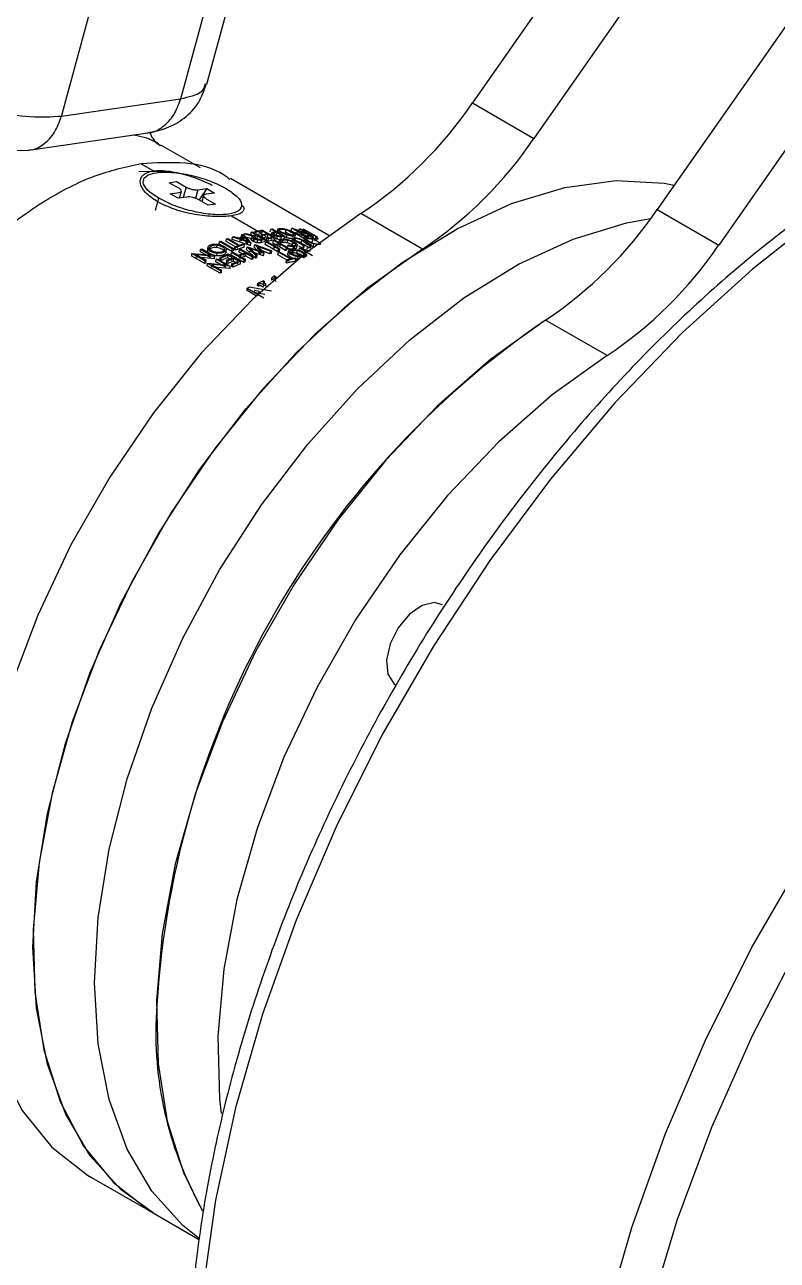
# Model space of a CAD drawing. Header units: millimetres. Extents: x 15 to 1192, y 5 to 836.
# Drawn here: x 674.01 to 699.94, y 445.74 to 488.32 of the extents above; entities that cross this region are included whole.
import ezdxf

# ---------------------------------------------------------------- set-up
doc = ezdxf.new("R2010")
doc.units = ezdxf.units.MM

msp = doc.modelspace()

# ---------------------------------------------------------------- linework, layer by layer
at = {"color": 7, "linetype": 'Continuous', "lineweight": 25}
for p, q in [((774.282, 594.252), (695.801, 481.945)), ((776.403, 593.027), (697.923, 480.72)), ((757.562, 583.106), (689.437, 485.619)), ((760.149, 582.548), (691.559, 484.394)), ((680.282, 486.263), (681.768, 491.71)), ((680.866, 491.202), (679.38, 485.756)), ((675.273, 485.158), (676.759, 490.605)), ((679.38, 485.756), (675.273, 485.158)), ((689.437, 485.619), (691.559, 484.394)), ((674.147, 483.995), (678.254, 484.593)), ((680.067, 483.379), (678.702, 484.168)), ((673.692, 483.987), (674.147, 483.995)), ((678.88, 483.261), (677.947, 483.251)), ((678.021, 483.523), (678.446, 483.278)), ((678.101, 482.963), (678.089, 482.92)), ((678.992, 482.872), (679.243, 482.909)), ((679.317, 482.685), (678.992, 482.872)), ((679.243, 482.909), (679.569, 482.721)), ((684.489, 481.058), (681.1, 483.014)), ((679.026, 482.489), (679.33, 482.533)), ((679.294, 482.334), (679.026, 482.489)), ((679.599, 482.378), (679.294, 482.334)), ((679.343, 482.341), (679.408, 482.577)), ((679.569, 482.721), (679.47, 482.359)), ((679.979, 482.628), (679.899, 482.334)), ((679.979, 482.628), (680.284, 482.672)), ((680.284, 482.672), (680.026, 482.277)), ((680.171, 482.429), (680.115, 482.224)), ((680.553, 482.517), (680.248, 482.473)), ((680.284, 482.672), (680.553, 482.517)), ((678.519, 481.926), (678.63, 482.334)), ((680.335, 482.097), (680.01, 482.285)), ((680.262, 482.321), (680.587, 482.133)), ((680.587, 482.133), (680.335, 482.097)), ((681.466, 481.999), (681.478, 482.042)), ((695.801, 481.945), (697.923, 480.72)), ((681.133, 481.727), (682.148, 481.141)), ((687.715, 480.586), (685.594, 481.811)), ((681.472, 481.001), (681.491, 481.09)), ((681.491, 481.09), (681.535, 481.102)), ((681.553, 481.024), (681.491, 481.09)), ((681.535, 481.102), (681.808, 480.8)), ((681.554, 481.021), (681.573, 481.111)), ((681.573, 481.111), (681.626, 481.124)), ((681.858, 481.032), (681.573, 481.111)), ((681.626, 481.124), (681.897, 481.047)), ((681.796, 481.077), (681.818, 481.167)), ((681.818, 481.167), (681.861, 481.176)), ((681.992, 481.068), (681.818, 481.167)), ((681.861, 481.176), (682.305, 480.924)), ((681.919, 481.102), (681.941, 481.192)), ((681.96, 481.078), (681.919, 481.102)), ((681.941, 481.192), (682.173, 481.232)), ((681.983, 481.168), (681.941, 481.192)), ((681.96, 481.078), (681.983, 481.168)), ((682.174, 481.115), (681.96, 481.078)), ((682.199, 481.206), (681.983, 481.168)), ((682.173, 481.232), (682.201, 481.236)), ((682.611, 480.979), (682.173, 481.232)), ((682.174, 481.115), (682.199, 481.206)), ((682.335, 481.024), (682.174, 481.115)), ((682.175, 481.083), (682.359, 481.115)), ((682.359, 481.115), (682.199, 481.206)), ((682.201, 481.236), (682.644, 480.984)), ((682.401, 481.091), (682.216, 481.059)), ((682.376, 481), (682.401, 481.091)), ((682.559, 481.001), (682.401, 481.091)), ((682.466, 481.182), (682.493, 481.273)), ((682.49, 481.045), (682.516, 481.136)), ((682.493, 481.273), (682.536, 481.277)), ((682.661, 481.177), (682.493, 481.273)), ((682.536, 481.277), (682.979, 481.024)), ((682.585, 481.169), (682.661, 481.177)), ((682.603, 481.054), (682.63, 481.145)), ((682.63, 481.145), (682.703, 481.153)), ((682.703, 481.153), (682.675, 481.062)), ((682.729, 481.254), (682.7, 481.163)), ((682.703, 481.153), (682.894, 481.044)), ((682.761, 481.147), (682.79, 481.238)), ((683.018, 481.248), (682.987, 481.157)), ((683.182, 481.209), (683.215, 481.3)), ((683.629, 480.953), (683.182, 481.209)), ((683.662, 481.044), (683.215, 481.3)), ((683.215, 481.3), (683.222, 481.3)), ((683.222, 481.3), (683.762, 481.107)), ((683.251, 481.006), (683.282, 481.097)), ((683.382, 481.126), (683.315, 481.151)), ((683.416, 481.218), (683.348, 481.242)), ((683.348, 481.242), (683.368, 481.232)), ((683.368, 481.232), (683.401, 481.213)), ((683.382, 481.126), (683.416, 481.218)), ((683.919, 480.932), (683.382, 481.126)), ((683.401, 481.213), (683.7, 481.042)), ((683.955, 481.023), (683.416, 481.218)), ((683.441, 481.191), (683.477, 481.282)), ((683.775, 481.111), (683.477, 481.282)), ((683.477, 481.282), (683.515, 481.278)), ((683.515, 481.278), (683.962, 481.022)), ((683.571, 481.178), (683.608, 481.269)), ((683.74, 481.02), (683.577, 481.113)), ((684.05, 481.015), (683.608, 481.269)), ((683.608, 481.269), (683.648, 481.264)), ((683.648, 481.264), (684.09, 481.01)), ((683.74, 481.02), (683.775, 481.111)), ((683.762, 481.107), (683.802, 481.092)), ((683.772, 481.002), (683.807, 481.093)), ((683.807, 481.093), (683.775, 481.111)), ((683.779, 480.998), (683.815, 481.089)), ((683.802, 481.092), (683.828, 481.082)), ((683.815, 481.089), (683.807, 481.093)), ((683.828, 481.082), (683.815, 481.089)), ((680.631, 480.724), (680.619, 480.637)), ((680.707, 480.757), (680.72, 480.845)), ((681.15, 480.505), (680.707, 480.757)), ((680.72, 480.845), (680.766, 480.862)), ((681.163, 480.593), (680.72, 480.845)), ((680.766, 480.862), (681.209, 480.61)), ((680.952, 480.844), (680.967, 480.933)), ((681.353, 480.616), (680.952, 480.844)), ((680.967, 480.933), (681.012, 480.948)), ((681.368, 480.704), (680.967, 480.933)), ((681.012, 480.948), (681.413, 480.72)), ((681.157, 480.911), (681.173, 481)), ((681.783, 480.709), (681.157, 480.911)), ((681.173, 481), (681.221, 481.014)), ((681.801, 480.798), (681.173, 481)), ((681.221, 481.014), (681.359, 480.969)), ((681.236, 480.659), (681.368, 480.704)), ((681.586, 480.738), (681.278, 480.635)), ((681.359, 480.969), (681.553, 481.024)), ((681.559, 480.907), (681.398, 480.861)), ((681.413, 480.72), (681.544, 480.762)), ((681.415, 480.951), (681.578, 480.996)), ((681.65, 480.873), (681.415, 480.951)), ((681.534, 480.934), (681.472, 481.001)), ((681.544, 480.762), (681.586, 480.738)), ((681.837, 480.942), (681.554, 481.021)), ((681.559, 480.907), (681.578, 480.996)), ((681.665, 480.792), (681.559, 480.907)), ((681.57, 480.649), (681.586, 480.738)), ((681.578, 480.996), (681.684, 480.882)), ((681.695, 480.857), (681.65, 480.873)), ((681.665, 480.792), (681.684, 480.882)), ((681.688, 480.771), (681.665, 480.792)), ((681.67, 480.659), (681.678, 480.662)), ((681.678, 480.662), (682.107, 480.518)), ((681.684, 480.882), (681.706, 480.86)), ((681.688, 480.771), (681.706, 480.86)), ((681.701, 480.758), (681.688, 480.771)), ((681.719, 480.848), (681.695, 480.857)), ((681.706, 480.86), (681.719, 480.848)), ((681.783, 480.709), (681.801, 480.798)), ((681.79, 480.711), (681.783, 480.709)), ((681.79, 480.711), (681.808, 480.8)), ((681.97, 480.978), (681.796, 481.077)), ((681.808, 480.8), (681.801, 480.798)), ((681.837, 480.942), (681.858, 481.032)), ((681.876, 480.85), (681.896, 480.94)), ((681.897, 481.047), (681.916, 481.052)), ((681.915, 480.648), (681.934, 480.738)), ((681.916, 481.052), (681.992, 481.068)), ((681.921, 480.861), (681.942, 480.951)), ((681.932, 480.938), (681.953, 481.028)), ((682.01, 480.955), (681.932, 480.938)), ((681.934, 480.738), (681.941, 480.74)), ((682.133, 480.525), (681.934, 480.738)), ((681.941, 480.74), (682.528, 480.522)), ((681.953, 481.028), (682.032, 481.045)), ((682.032, 481.045), (682.01, 480.955)), ((682.197, 480.848), (682.01, 480.955)), ((682.019, 480.802), (682.039, 480.892)), ((682.032, 481.045), (682.219, 480.939)), ((682.096, 480.654), (682.037, 480.678)), ((682.037, 480.678), (682.05, 480.667)), ((682.05, 480.667), (682.071, 480.647)), ((682.219, 480.939), (682.14, 480.922)), ((682.151, 480.992), (682.175, 481.083)), ((682.193, 480.969), (682.151, 480.992)), ((682.159, 480.807), (682.18, 480.897)), ((682.282, 480.834), (682.159, 480.807)), ((682.216, 481.059), (682.175, 481.083)), ((682.305, 480.924), (682.18, 480.897)), ((682.193, 480.969), (682.216, 481.059)), ((682.376, 481), (682.193, 480.969)), ((682.282, 480.834), (682.305, 480.924)), ((682.294, 480.739), (682.316, 480.83)), ((682.737, 480.487), (682.294, 480.739)), ((682.316, 480.83), (682.36, 480.839)), ((682.759, 480.577), (682.316, 480.83)), ((682.329, 480.875), (682.352, 480.965)), ((682.37, 480.851), (682.329, 480.875)), ((682.352, 480.965), (682.559, 481.001)), ((682.393, 480.941), (682.352, 480.965)), ((682.36, 480.839), (682.554, 480.729)), ((682.393, 480.941), (682.37, 480.851)), ((682.587, 480.888), (682.37, 480.851)), ((682.534, 480.91), (682.376, 481)), ((682.611, 480.979), (682.393, 480.941)), ((682.553, 480.981), (682.579, 481.072)), ((682.554, 480.729), (682.776, 480.772)), ((682.558, 480.792), (682.582, 480.883)), ((682.752, 480.682), (682.558, 480.792)), ((682.582, 480.883), (682.625, 480.89)), ((682.776, 480.772), (682.582, 480.883)), ((682.619, 480.893), (682.587, 480.888)), ((682.587, 480.888), (682.761, 480.787)), ((682.818, 480.748), (682.596, 480.705)), ((682.596, 480.705), (682.803, 480.587)), ((682.597, 480.987), (682.623, 481.078)), ((682.644, 480.984), (682.611, 480.979)), ((682.619, 480.893), (682.644, 480.984)), ((682.625, 480.89), (683.068, 480.638)), ((682.696, 480.928), (682.721, 481.019)), ((682.769, 480.764), (682.761, 480.787)), ((682.769, 480.764), (682.793, 480.855)), ((682.814, 480.757), (682.769, 480.764)), ((682.785, 480.878), (682.838, 480.848)), ((682.793, 480.855), (682.786, 480.878)), ((682.838, 480.848), (682.793, 480.855)), ((682.794, 480.657), (682.818, 480.748)), ((683.054, 480.618), (682.814, 480.757)), ((682.814, 480.757), (682.827, 480.755)), ((683.025, 480.63), (682.818, 480.748)), ((682.894, 481.044), (682.821, 481.036)), ((682.827, 480.755), (682.852, 480.846)), ((682.834, 480.921), (682.86, 481.012)), ((682.852, 480.846), (682.838, 480.848)), ((682.844, 480.84), (682.87, 480.931)), ((682.979, 481.024), (682.86, 481.012)), ((682.887, 480.816), (682.912, 480.907)), ((682.951, 480.933), (682.979, 481.024)), ((683.026, 480.977), (683.055, 481.068)), ((683.075, 480.698), (683.051, 480.607)), ((683.055, 480.8), (683.082, 480.891)), ((683.075, 480.698), (683.079, 480.709)), ((683.116, 480.687), (683.075, 480.698)), ((683.079, 480.709), (683.082, 480.718)), ((683.116, 480.687), (683.079, 480.709)), ((683.213, 480.851), (683.241, 480.942)), ((683.233, 480.73), (683.26, 480.821)), ((683.255, 480.606), (683.281, 480.697)), ((683.274, 480.88), (683.304, 480.971)), ((683.289, 480.781), (683.317, 480.872)), ((683.297, 480.581), (683.323, 480.672)), ((683.312, 480.989), (683.343, 481.08)), ((683.316, 480.856), (683.345, 480.947)), ((683.609, 480.706), (683.317, 480.872)), ((683.319, 480.649), (683.346, 480.74)), ((683.363, 480.874), (683.651, 480.709)), ((683.38, 480.635), (683.407, 480.726)), ((683.58, 480.615), (683.455, 480.686)), ((683.533, 480.793), (683.564, 480.885)), ((683.822, 480.628), (683.533, 480.793)), ((683.852, 480.72), (683.564, 480.885)), ((683.609, 480.706), (683.58, 480.615)), ((683.602, 480.888), (683.894, 480.721)), ((683.651, 480.709), (683.609, 480.706)), ((683.649, 480.943), (683.618, 480.852)), ((683.622, 480.618), (683.651, 480.709)), ((683.662, 481.044), (683.629, 480.953)), ((683.666, 480.951), (683.629, 480.953)), ((683.7, 481.042), (683.662, 481.044)), ((683.666, 480.951), (683.7, 481.042)), ((683.678, 480.834), (683.71, 480.925)), ((683.772, 481.002), (683.74, 481.02)), ((684.014, 480.924), (683.766, 481.066)), ((683.779, 480.998), (683.772, 481.002)), ((683.793, 480.991), (683.779, 480.998)), ((683.822, 480.628), (683.852, 480.72)), ((683.894, 480.721), (683.852, 480.72)), ((683.863, 480.63), (683.894, 480.721)), ((683.933, 480.919), (683.899, 480.828)), ((683.919, 480.932), (683.955, 481.023)), ((683.926, 480.931), (683.962, 481.022)), ((683.944, 480.665), (683.976, 480.756)), ((683.962, 481.022), (683.955, 481.023)), ((684.014, 480.924), (684.05, 481.015)), ((684.053, 480.919), (684.014, 480.924)), ((684.09, 481.01), (684.05, 481.015)), ((684.09, 481.01), (684.053, 480.919)), ((684.058, 480.861), (684.094, 480.953)), ((684.094, 480.953), (684.134, 480.948)), ((679.765, 480.346), (679.77, 480.431)), ((680.213, 480.093), (679.765, 480.346)), ((679.77, 480.431), (679.778, 480.435)), ((680.218, 480.177), (679.77, 480.431)), ((679.778, 480.435), (680.351, 480.384)), ((679.974, 480.302), (679.903, 480.311)), ((679.98, 480.387), (679.908, 480.395)), ((679.908, 480.395), (679.928, 480.385)), ((679.928, 480.385), (679.962, 480.368)), ((679.962, 480.368), (680.261, 480.199)), ((679.974, 480.302), (679.98, 480.387)), ((680.544, 480.248), (679.974, 480.302)), ((680.552, 480.334), (679.98, 480.387)), ((680.061, 480.485), (680.069, 480.571)), ((680.36, 480.316), (680.061, 480.485)), ((680.069, 480.571), (680.112, 480.591)), ((680.368, 480.402), (680.069, 480.571)), ((680.112, 480.591), (680.56, 480.337)), ((680.317, 480.624), (680.308, 480.538)), ((680.351, 480.384), (680.393, 480.379)), ((680.36, 480.316), (680.368, 480.402)), ((680.393, 480.3), (680.36, 480.316)), ((680.4, 480.385), (680.368, 480.402)), ((680.371, 480.534), (680.381, 480.62)), ((680.393, 480.3), (680.4, 480.385)), ((680.393, 480.379), (680.421, 480.375)), ((680.4, 480.296), (680.393, 480.3)), ((680.408, 480.382), (680.4, 480.385)), ((680.4, 480.296), (680.408, 480.382)), ((680.414, 480.29), (680.4, 480.296)), ((680.421, 480.375), (680.408, 480.382)), ((680.544, 480.248), (680.552, 480.334)), ((680.552, 480.252), (680.544, 480.248)), ((680.56, 480.337), (680.552, 480.334)), ((680.552, 480.252), (680.56, 480.337)), ((680.602, 480.234), (680.645, 480.254)), ((680.635, 480.352), (680.644, 480.439)), ((680.645, 480.254), (681.093, 480)), ((680.733, 480.212), (680.742, 480.298)), ((680.742, 480.298), (681.015, 480.416)), ((680.783, 480.274), (680.742, 480.298)), ((681, 480.286), (680.775, 480.189)), ((680.775, 480.189), (680.783, 480.274)), ((681.011, 480.373), (680.783, 480.274)), ((680.883, 480.488), (680.895, 480.575)), ((680.947, 480.482), (680.958, 480.57)), ((680.976, 480.198), (681.171, 480.282)), ((681.011, 480.373), (681, 480.286)), ((681.161, 480.196), (681, 480.286)), ((681.171, 480.282), (681.011, 480.373)), ((681.015, 480.416), (681.458, 480.164)), ((681.212, 480.259), (681.018, 480.175)), ((681.121, 480.376), (681.132, 480.463)), ((681.564, 480.124), (681.121, 480.376)), ((681.132, 480.463), (681.178, 480.481)), ((681.575, 480.212), (681.132, 480.463)), ((681.15, 480.505), (681.163, 480.593)), ((681.196, 480.522), (681.15, 480.505)), ((681.209, 480.61), (681.163, 480.593)), ((681.178, 480.481), (681.372, 480.371)), ((681.209, 480.61), (681.196, 480.522)), ((681.202, 480.172), (681.212, 480.259)), ((681.371, 480.169), (681.212, 480.259)), ((681.236, 480.659), (681.223, 480.571)), ((681.264, 480.547), (681.223, 480.571)), ((681.278, 480.635), (681.236, 480.659)), ((681.57, 480.649), (681.264, 480.547)), ((681.264, 480.547), (681.278, 480.635)), ((681.372, 480.371), (681.602, 480.457)), ((681.394, 480.479), (681.408, 480.567)), ((681.588, 480.369), (681.394, 480.479)), ((681.631, 480.345), (681.402, 480.26)), ((681.408, 480.567), (681.453, 480.583)), ((681.602, 480.457), (681.408, 480.567)), ((681.645, 480.433), (681.414, 480.347)), ((681.414, 480.347), (681.621, 480.23)), ((681.453, 480.583), (681.897, 480.331)), ((681.631, 480.345), (681.645, 480.433)), ((681.838, 480.227), (681.631, 480.345)), ((681.851, 480.315), (681.645, 480.433)), ((681.654, 480.57), (681.67, 480.659)), ((681.962, 480.27), (681.654, 480.57)), ((681.977, 480.359), (681.67, 480.659)), ((681.826, 480.49), (681.764, 480.513)), ((681.843, 480.579), (681.781, 480.602)), ((681.781, 480.602), (681.79, 480.595)), ((681.79, 480.595), (681.795, 480.59)), ((681.795, 480.59), (681.817, 480.571)), ((681.817, 480.571), (682.023, 480.374)), ((681.826, 480.49), (681.843, 480.579)), ((682.236, 480.353), (681.826, 480.49)), ((681.838, 480.227), (681.851, 480.315)), ((681.882, 480.243), (681.838, 480.227)), ((682.253, 480.442), (681.843, 480.579)), ((681.897, 480.331), (681.851, 480.315)), ((681.882, 480.243), (681.897, 480.331)), ((682.116, 480.436), (681.915, 480.648)), ((681.962, 480.27), (681.977, 480.359)), ((682.008, 480.286), (681.962, 480.27)), ((682.023, 480.374), (681.977, 480.359)), ((682.008, 480.286), (682.023, 480.374)), ((682.078, 480.565), (682.018, 480.589)), ((682.071, 480.647), (682.26, 480.445)), ((682.078, 480.565), (682.096, 480.654)), ((682.461, 480.42), (682.078, 480.565)), ((682.48, 480.51), (682.096, 480.654)), ((682.107, 480.518), (682.143, 480.505)), ((682.116, 480.436), (682.133, 480.525)), ((682.134, 480.418), (682.116, 480.436)), ((682.151, 480.507), (682.133, 480.525)), ((682.151, 480.507), (682.134, 480.418)), ((682.146, 480.408), (682.134, 480.418)), ((682.143, 480.505), (682.163, 480.497)), ((682.163, 480.497), (682.151, 480.507)), ((682.236, 480.353), (682.253, 480.442)), ((682.243, 480.356), (682.236, 480.353)), ((682.243, 480.356), (682.26, 480.445)), ((682.26, 480.445), (682.253, 480.442)), ((682.461, 480.42), (682.48, 480.51)), ((682.509, 480.433), (682.461, 480.42)), ((682.528, 480.522), (682.48, 480.51)), ((682.509, 480.433), (682.528, 480.522)), ((682.794, 480.657), (682.574, 480.614)), ((682.729, 480.386), (682.749, 480.476)), ((683.13, 480.158), (682.729, 480.386)), ((682.737, 480.487), (682.759, 480.577)), ((682.781, 480.497), (682.737, 480.487)), ((682.749, 480.476), (682.793, 480.487)), ((683.151, 480.248), (682.749, 480.476)), ((682.803, 480.587), (682.759, 480.577)), ((682.781, 480.497), (682.803, 480.587)), ((682.793, 480.487), (683.195, 480.258)), ((683.001, 480.54), (682.794, 480.657)), ((683.001, 480.54), (683.025, 480.63)), ((683.044, 480.547), (683.001, 480.54)), ((683.021, 480.215), (683.151, 480.248)), ((683.068, 480.638), (683.025, 480.63)), ((683.044, 480.547), (683.068, 480.638)), ((683.091, 480.597), (683.051, 480.607)), ((683.365, 480.263), (683.063, 480.192)), ((683.072, 480.415), (683.095, 480.506)), ((683.091, 480.597), (683.295, 480.479)), ((683.134, 480.403), (683.157, 480.494)), ((683.195, 480.258), (683.323, 480.287)), ((683.373, 480.539), (683.32, 480.57)), ((683.32, 480.57), (683.394, 480.557)), ((683.323, 480.287), (683.365, 480.263)), ((683.343, 480.173), (683.365, 480.263)), ((683.348, 480.448), (683.634, 480.283)), ((683.37, 480.444), (683.348, 480.448)), ((683.395, 480.534), (683.37, 480.444)), ((683.373, 480.539), (683.395, 480.534)), ((683.422, 480.32), (683.399, 480.229)), ((683.454, 480.522), (683.481, 480.613)), ((683.481, 480.613), (683.488, 480.614)), ((683.928, 480.357), (683.481, 480.613)), ((683.488, 480.614), (683.848, 480.513)), ((683.622, 480.618), (683.58, 480.615)), ((683.685, 480.541), (683.616, 480.561)), ((683.616, 480.561), (683.636, 480.551)), ((683.634, 480.293), (683.659, 480.384)), ((683.634, 480.283), (683.634, 480.293)), ((683.636, 480.551), (683.669, 480.533)), ((683.658, 480.45), (683.685, 480.541)), ((683.659, 480.384), (683.659, 480.374)), ((683.712, 480.343), (683.659, 480.374)), ((683.729, 480.546), (683.757, 480.637)), ((683.757, 480.637), (683.797, 480.64)), ((683.863, 480.63), (683.822, 480.628)), ((680.218, 480.177), (680.213, 480.093)), ((680.255, 480.114), (680.213, 480.093)), ((680.261, 480.199), (680.218, 480.177)), ((680.255, 480.114), (680.261, 480.199)), ((680.298, 480.008), (680.303, 480.092)), ((680.746, 479.755), (680.298, 480.008)), ((680.303, 480.092), (680.311, 480.096)), ((680.751, 479.839), (680.303, 480.092)), ((680.311, 480.096), (680.884, 480.047)), ((680.507, 479.964), (680.436, 479.972)), ((680.512, 480.049), (680.441, 480.057)), ((680.441, 480.057), (680.461, 480.047)), ((680.461, 480.047), (680.495, 480.03)), ((680.495, 480.03), (680.794, 479.861)), ((680.507, 479.964), (680.512, 480.049)), ((681.077, 479.911), (680.507, 479.964)), ((681.085, 479.997), (680.512, 480.049)), ((680.594, 480.148), (680.602, 480.234)), ((680.893, 479.979), (680.594, 480.148)), ((680.901, 480.064), (680.602, 480.234)), ((680.775, 480.189), (680.733, 480.212)), ((680.751, 479.839), (680.746, 479.755)), ((680.794, 479.861), (680.751, 479.839)), ((680.789, 479.776), (680.794, 479.861)), ((680.884, 480.047), (680.926, 480.042)), ((680.893, 479.979), (680.901, 480.064)), ((680.926, 479.963), (680.893, 479.979)), ((680.933, 480.048), (680.901, 480.064)), ((680.926, 479.963), (680.933, 480.048)), ((680.926, 480.042), (680.954, 480.038)), ((680.933, 479.959), (680.926, 479.963)), ((680.941, 480.044), (680.933, 480.048)), ((680.933, 479.959), (680.941, 480.044)), ((680.947, 479.953), (680.933, 479.959)), ((680.954, 480.038), (680.941, 480.044)), ((680.968, 480.112), (680.976, 480.198)), ((681.009, 480.089), (680.968, 480.112)), ((681.018, 480.175), (680.976, 480.198)), ((681.009, 480.089), (681.018, 480.175)), ((681.202, 480.172), (681.009, 480.089)), ((681.077, 479.911), (681.085, 479.997)), ((681.085, 479.915), (681.077, 479.911)), ((681.093, 480), (681.085, 479.997)), ((681.085, 479.915), (681.093, 480)), ((681.144, 479.989), (681.152, 480.075)), ((681.186, 479.965), (681.144, 479.989)), ((681.152, 480.075), (681.371, 480.169)), ((681.194, 480.051), (681.152, 480.075)), ((681.447, 480.077), (681.186, 479.965)), ((681.186, 479.965), (681.194, 480.051)), ((681.458, 480.164), (681.194, 480.051)), ((681.36, 480.082), (681.202, 480.172)), ((681.447, 480.077), (681.458, 480.164)), ((681.564, 480.124), (681.575, 480.212)), ((681.609, 480.142), (681.564, 480.124)), ((681.621, 480.23), (681.575, 480.212)), ((681.609, 480.142), (681.621, 480.23)), ((683.021, 480.215), (683.002, 480.126)), ((683.044, 480.102), (683.002, 480.126)), ((683.063, 480.192), (683.021, 480.215)), ((683.044, 480.102), (683.063, 480.192)), ((683.343, 480.173), (683.044, 480.102)), ((680.789, 479.776), (680.746, 479.755)), ((682.032, 479.326), (682.04, 479.412)), ((682.04, 479.412), (682.23, 479.496)), ((682.04, 479.412), (682.069, 479.395)), ((682.069, 479.395), (682.062, 479.309)), ((682.259, 479.479), (682.23, 479.496)), ((682.259, 479.479), (682.251, 479.393)), ((682.302, 479.393), (682.293, 479.307)), ((682.62, 479.581), (682.632, 479.668)), ((682.658, 479.548), (682.67, 479.636)), ((681.672, 479.152), (681.676, 479.236)), ((681.997, 478.965), (681.672, 479.152)), ((681.676, 479.236), (681.742, 479.27)), ((681.676, 479.236), (682.251, 478.905)), ((682.519, 479.133), (681.742, 479.27)), ((681.917, 479.085), (681.91, 479.082)), ((681.915, 479.166), (681.922, 479.169)), ((681.922, 479.169), (681.917, 479.085)), ((682.082, 479.053), (681.917, 479.085)), ((681.922, 479.169), (682.087, 479.137)), ((682.062, 479.309), (682.032, 479.326)), ((682.082, 479.053), (682.087, 479.137)), ((682.284, 479.016), (682.082, 479.053)), ((682.233, 479.362), (682.225, 479.277)), ((682.233, 479.362), (682.338, 479.302)), ((694.079, 476.913), (691.958, 478.137)), ((676.315, 448.596), (678.436, 447.372)), ((678.436, 447.372), (680.035, 446.449))]:
    msp.add_line(p, q, dxfattribs=at)
at = {"color": 7, "linetype": 'Continuous', "lineweight": 25, "flags": 128}
for points in [[(674.293, 456.528), (674.419, 458.778), (674.796, 461.133), (675.415, 463.552), (676.267, 465.991), (677.336, 468.406), (678.604, 470.756), (680.046, 472.997), (681.639, 475.09), (683.352, 476.998), (685.157, 478.686), (687.02, 480.124), (688.908, 481.287), (690.787, 482.154), (692.625, 482.709), (694.388, 482.943), (696.045, 482.851), (696.39, 482.787)], [(685.594, 481.811), (683.703, 480.46), (681.859, 478.844), (680.095, 476.995), (678.445, 474.944), (676.937, 472.73), (675.6, 470.392), (674.457, 467.973), (673.529, 465.516), (672.832, 463.067), (672.381, 460.67), (672.182, 458.367), (672.239, 456.202), (672.552, 454.213), (673.114, 452.436), (673.916, 450.904), (674.942, 449.644), (676.175, 448.679), (676.315, 448.596)], [(676.414, 455.304), (676.541, 457.553), (676.917, 459.908), (677.537, 462.327), (678.389, 464.766), (679.458, 467.182), (680.725, 469.531), (682.168, 471.773), (683.76, 473.866), (685.474, 475.773), (687.278, 477.461), (689.141, 478.9), (691.029, 480.062), (692.909, 480.929), (694.747, 481.484), (695.578, 481.633)], [(676.414, 455.304), (676.541, 457.553), (676.917, 459.908), (677.537, 462.327), (678.389, 464.766), (679.458, 467.182), (680.725, 469.531), (682.168, 471.773), (683.76, 473.866), (685.474, 475.773), (687.278, 477.461), (689.141, 478.9), (691.029, 480.062), (692.909, 480.929), (694.747, 481.484), (695.578, 481.633)], [(701.55, 481.833), (699.083, 479.895), (696.673, 477.705), (694.346, 475.285), (692.125, 472.66), (690.033, 469.857), (688.091, 466.905), (686.32, 463.834), (684.737, 460.675), (683.36, 457.461), (682.201, 454.225), (681.273, 451), (680.586, 447.819), (680.145, 444.715), (679.957, 441.719), (680.023, 438.863), (680.342, 436.176), (680.911, 433.685), (681.724, 431.416), (682.773, 429.392), (684.046, 427.633), (685.532, 426.159), (685.858, 425.896)], [(687.715, 480.586), (685.824, 479.235), (683.98, 477.62), (682.217, 475.77), (680.566, 473.719), (679.059, 471.505), (677.721, 469.167), (676.578, 466.748), (675.65, 464.292), (674.954, 461.842), (674.502, 459.445), (674.303, 457.143), (674.36, 454.977), (674.673, 452.988), (675.235, 451.212), (676.037, 449.679), (677.063, 448.419), (678.296, 447.455), (678.436, 447.372)], [(691.958, 478.137), (690.066, 476.786), (688.223, 475.171), (686.459, 473.321), (684.809, 471.27), (683.301, 469.056), (681.964, 466.718), (680.821, 464.299), (679.892, 461.842), (679.196, 459.393), (678.745, 456.996), (678.546, 454.694), (678.603, 452.528), (678.916, 450.539), (679.478, 448.762), (680.093, 447.528)], [(694.079, 476.913), (692.188, 475.561), (690.344, 473.946), (688.581, 472.096), (686.93, 470.046), (685.423, 467.831), (684.085, 465.493), (682.942, 463.074), (682.014, 460.618), (681.318, 458.169), (680.866, 455.771), (680.667, 453.469), (680.724, 451.304), (680.777, 450.8)], [(688.403, 468.331), (688.134, 468.406), (687.711, 468.309), (687.272, 468.004), (686.883, 467.538), (686.604, 466.982), (686.477, 466.421), (686.521, 465.939), (686.73, 465.611), (686.803, 465.56)], [(697.568, 419.437), (696.774, 420.286), (695.501, 422.044), (694.452, 424.068), (693.639, 426.337), (693.07, 428.828), (692.751, 431.516), (692.685, 434.372), (692.873, 437.367), (693.313, 440.471), (694.001, 443.652), (694.929, 446.877), (696.088, 450.113), (697.465, 453.327), (699.048, 456.486), (700.819, 459.557)], [(678.436, 447.372), (677.336, 448.164), (676.267, 449.346), (675.415, 450.801), (674.796, 452.504), (674.419, 454.425), (674.293, 456.528)], [(700.687, 456.577), (699.078, 453.476), (697.672, 450.312), (696.483, 447.118), (695.523, 443.929), (694.803, 440.779), (694.33, 437.7), (694.109, 434.726), (694.143, 431.888), (694.432, 429.215), (694.971, 426.737), (695.756, 424.48), (696.779, 422.467), (698.028, 420.72), (699.489, 419.257), (701.149, 418.094)], [(680.031, 446.484), (679.458, 446.94), (678.389, 448.121), (677.537, 449.576), (676.917, 451.279), (676.541, 453.2), (676.414, 455.304)], [(680.031, 446.484), (679.458, 446.94), (678.389, 448.121), (677.537, 449.576), (676.917, 451.279), (676.541, 453.2), (676.414, 455.304)]]:
    msp.add_lwpolyline(points, dxfattribs=at)
at = {"color": 7, "linetype": 'Continuous', "lineweight": 25}
for centre, radius, start, end in [((677.826, 493.496), 14.031, 303.6159, 325.8481), ((679.947, 492.271), 14.031, 303.6159, 325.8481), ((684.19, 489.822), 14.031, 303.6159, 325.8481), ((686.311, 488.598), 14.031, 303.6159, 325.8481), ((709.409, 452.628), 30.908, 124.3769, 177.3084), ((691.063, 453.602), 12.536, 177.8205, 209.3814)]:
    msp.add_arc(centre, radius, start, end, dxfattribs=at)
for points, knots in [([(716.842, 487.255), (716.288, 487.298), (715.032, 487.394), (712.968, 487.198), (710.687, 486.732), (708.348, 485.969), (705.975, 484.929), (703.592, 483.617), (701.22, 482.049), (698.882, 480.24), (696.598, 478.206), (694.388, 475.967), (692.271, 473.543), (690.267, 470.955), (688.392, 468.229), (686.662, 465.386), (685.095, 462.454), (683.702, 459.458), (682.497, 456.424), (681.491, 453.379), (680.694, 450.351), (680.112, 447.365), (679.753, 444.448), (679.62, 441.626), (679.716, 438.922), (680.043, 436.363), (680.598, 433.971), (681.381, 431.773), (682.379, 429.785), (683.596, 428.047), (684.741, 426.767), (685.543, 426.174), (685.806, 425.979)], [0, 0, 0, 0, 0.026623, 0.060332, 0.09426, 0.128356, 0.162559, 0.196816, 0.231087, 0.265347, 0.299589, 0.333812, 0.368016, 0.402205, 0.436383, 0.470557, 0.50473, 0.538907, 0.573092, 0.607291, 0.641509, 0.675752, 0.710021, 0.744321, 0.778648, 0.812993, 0.847327, 0.881607, 0.915772, 0.94975, 0.983489, 1, 1, 1, 1]), ([(678.254, 484.593), (678.472, 484.637), (678.908, 484.726), (679.527, 485.078), (680.038, 485.596), (680.191, 486.05), (680.263, 486.263)], [0, 0, 0, 0, 0.248969, 0.49886, 0.765054, 1, 1, 1, 1]), ([(680.226, 486.28), (680.2, 486.176), (680.134, 485.92), (679.661, 485.817), (679.38, 485.756)], [0, 0, 0, 0, 0.405922, 1, 1, 1, 1]), ([(678.253, 484.608), (678.281, 484.607), (678.472, 484.602), (678.796, 484.799), (679.174, 485.182), (679.311, 485.564), (679.38, 485.756)], [0, 0, 0, 0, 0.053648, 0.369099, 0.684549, 1, 1, 1, 1]), ([(674.146, 484.01), (674.173, 484.009), (674.365, 484.004), (674.689, 484.201), (675.067, 484.585), (675.204, 484.967), (675.273, 485.158)], [0, 0, 0, 0, 0.053923, 0.369282, 0.684641, 1, 1, 1, 1]), ([(678.684, 484.139), (678.62, 484.19), (678.35, 484.405), (677.995, 484.468), (677.723, 484.515)], [0, 0, 0, 0, 0.2338879, 1, 1, 1, 1]), ([(678.322, 484.61), (678.34, 484.555), (678.398, 484.375), (678.527, 484.28), (678.617, 484.215)], [0, 0, 0, 0, 0.310532, 1, 1, 1, 1]), ([(678.322, 484.61), (678.34, 484.555), (678.398, 484.375), (678.527, 484.28), (678.617, 484.215)], [0, 0, 0, 0, 0.310532, 1, 1, 1, 1]), ([(678.021, 483.523), (677.481, 483.405), (676.401, 483.169), (674.696, 482.288), (673.011, 481.06), (671.4, 479.493), (669.928, 477.657), (668.65, 475.621), (667.617, 473.462), (666.868, 471.265), (666.431, 469.113), (666.323, 467.09), (666.548, 465.27), (667.104, 463.737), (667.889, 462.569), (668.598, 462.116), (668.919, 461.912)], [0, 0, 0, 0, 0.072343, 0.144686, 0.217029, 0.289372, 0.361716, 0.434059, 0.506402, 0.578745, 0.651088, 0.723431, 0.795774, 0.868117, 0.94046, 1, 1, 1, 1]), ([(678.584, 482.215), (678.432, 482.319), (678.126, 482.527), (677.983, 482.812), (677.995, 483.009), (678.077, 483.135), (678.222, 483.232), (678.371, 483.263), (678.446, 483.278)], [0, 0, 0, 0, 0.249428, 0.498699, 0.624815, 0.749145, 0.875052, 1, 1, 1, 1]), ([(681.082, 482.985), (681.016, 483.035), (680.584, 483.367), (679.562, 483.61), (678.535, 483.552), (678.021, 483.523)], [0, 0, 0, 0, 0.081297, 0.540649, 1, 1, 1, 1]), ([(678.446, 483.278), (678.53, 483.286), (678.699, 483.301), (679.008, 483.27), (679.34, 483.205), (679.794, 483.075), (680.203, 482.926), (680.432, 482.808), (680.471, 482.788)], [0, 0, 0, 0, 0.155431, 0.31207, 0.467399, 0.625008, 0.936301, 1, 1, 1, 1]), ([(681.133, 481.727), (681.048, 481.718), (680.877, 481.699), (680.56, 481.701), (680.217, 481.726), (679.745, 481.794), (679.146, 481.938), (678.771, 482.123), (678.584, 482.215)], [0, 0, 0, 0, 0.1249258, 0.2508268, 0.3752303, 0.5014577, 0.7507517, 1, 1, 1, 1]), ([(681.481, 482.111), (681.507, 482.082), (681.574, 482.01), (681.559, 481.923), (681.493, 481.837), (681.355, 481.768), (681.207, 481.741), (681.133, 481.727)], [0, 0, 0, 0, 0.145632, 0.36065, 0.572623, 0.787126, 1, 1, 1, 1]), ([(682.516, 481.136), (682.52, 481.144), (682.531, 481.16), (682.566, 481.166), (682.585, 481.169)], [0, 0, 0, 0, 0.461765, 1, 1, 1, 1]), ([(682.579, 481.072), (682.56, 481.084), (682.534, 481.101), (682.517, 481.123), (682.516, 481.132), (682.516, 481.136)], [0, 0, 0, 0, 0.520742, 0.759624, 1, 1, 1, 1]), ([(682.623, 481.078), (682.609, 481.087), (682.589, 481.1), (682.577, 481.116), (682.576, 481.128), (682.592, 481.139), (682.616, 481.143), (682.63, 481.145)], [0, 0, 0, 0, 0.2684009, 0.3846459, 0.4981569, 0.7201413, 1, 1, 1, 1]), ([(682.729, 481.254), (682.732, 481.266), (682.738, 481.29), (682.806, 481.301), (682.899, 481.297), (682.977, 481.276), (683.016, 481.266)], [0, 0, 0, 0, 0.247123, 0.499988, 0.752615, 1, 1, 1, 1]), ([(683.055, 481.068), (683.034, 481.074), (682.994, 481.085), (682.914, 481.114), (682.826, 481.156), (682.762, 481.201), (682.734, 481.234), (682.73, 481.247), (682.729, 481.254)], [0, 0, 0, 0, 0.126805, 0.249029, 0.500262, 0.75368, 0.875238, 1, 1, 1, 1]), ([(682.79, 481.238), (682.79, 481.243), (682.789, 481.253), (682.805, 481.268), (682.848, 481.277), (682.911, 481.273), (682.971, 481.261), (683.002, 481.252), (683.018, 481.248)], [0, 0, 0, 0, 0.125602, 0.247537, 0.500012, 0.75245, 0.874362, 1, 1, 1, 1]), ([(683.282, 481.097), (683.282, 481.092), (683.283, 481.083), (683.267, 481.069), (683.223, 481.061), (683.159, 481.065), (683.098, 481.076), (683.035, 481.092), (682.953, 481.12), (682.872, 481.16), (682.807, 481.203), (682.796, 481.227), (682.79, 481.238)], [0, 0, 0, 0, 0.062953, 0.124056, 0.250824, 0.377875, 0.438947, 0.501811, 0.623452, 0.750968, 0.877296, 1, 1, 1, 1]), ([(683.251, 481.006), (683.245, 481.017), (683.232, 481.04), (683.167, 481.082), (683.084, 481.124), (683.019, 481.146), (682.987, 481.157)], [0, 0, 0, 0, 0.244223, 0.500434, 0.753677, 1, 1, 1, 1]), ([(683.016, 481.266), (683.037, 481.26), (683.077, 481.248), (683.156, 481.217), (683.243, 481.174), (683.307, 481.13), (683.336, 481.099), (683.341, 481.086), (683.343, 481.08)], [0, 0, 0, 0, 0.126612, 0.248789, 0.500282, 0.754019, 0.875515, 1, 1, 1, 1]), ([(683.018, 481.248), (683.05, 481.237), (683.115, 481.216), (683.198, 481.173), (683.263, 481.131), (683.276, 481.108), (683.282, 481.097)], [0, 0, 0, 0, 0.245469, 0.500012, 0.75437, 1, 1, 1, 1]), ([(680.317, 480.624), (680.322, 480.644), (680.331, 480.685), (680.407, 480.73), (680.508, 480.759), (680.591, 480.756), (680.632, 480.755)], [0, 0, 0, 0, 0.247123, 0.499988, 0.752615, 1, 1, 1, 1]), ([(680.381, 480.62), (680.381, 480.628), (680.382, 480.645), (680.401, 480.675), (680.449, 480.706), (680.518, 480.724), (680.581, 480.728), (680.614, 480.726), (680.631, 480.724)], [0, 0, 0, 0, 0.125602, 0.247537, 0.500012, 0.75245, 0.874362, 1, 1, 1, 1]), ([(680.631, 480.724), (680.664, 480.719), (680.731, 480.709), (680.815, 480.67), (680.88, 480.625), (680.89, 480.591), (680.895, 480.575)], [0, 0, 0, 0, 0.245469, 0.500012, 0.75437, 1, 1, 1, 1]), ([(680.632, 480.755), (680.653, 480.753), (680.695, 480.748), (680.776, 480.728), (680.865, 480.689), (680.928, 480.641), (680.955, 480.6), (680.957, 480.58), (680.958, 480.57)], [0, 0, 0, 0, 0.126612, 0.248789, 0.500282, 0.754019, 0.875515, 1, 1, 1, 1]), ([(681.876, 480.85), (681.861, 480.859), (681.835, 480.875), (681.814, 480.901), (681.815, 480.924), (681.829, 480.936), (681.837, 480.942)], [0, 0, 0, 0, 0.267027, 0.499924, 0.733316, 1, 1, 1, 1]), ([(681.896, 480.94), (681.882, 480.948), (681.855, 480.965), (681.835, 480.991), (681.835, 481.014), (681.85, 481.026), (681.858, 481.032)], [0, 0, 0, 0, 0.263442, 0.499023, 0.735135, 1, 1, 1, 1]), ([(682.019, 480.802), (682.006, 480.804), (681.981, 480.808), (681.929, 480.823), (681.897, 480.839), (681.876, 480.85)], [0, 0, 0, 0, 0.2398108, 0.4782496, 1, 1, 1, 1]), ([(681.932, 480.938), (681.918, 480.934), (681.894, 480.928), (681.877, 480.913), (681.877, 480.899), (681.888, 480.882), (681.907, 480.87), (681.921, 480.861)], [0, 0, 0, 0, 0.278998, 0.500572, 0.614699, 0.731243, 1, 1, 1, 1]), ([(682.039, 480.892), (682.026, 480.894), (682.001, 480.898), (681.949, 480.913), (681.917, 480.929), (681.896, 480.94)], [0, 0, 0, 0, 0.240376, 0.478931, 1, 1, 1, 1]), ([(681.942, 480.951), (681.934, 480.955), (681.92, 480.964), (681.905, 480.977), (681.898, 480.989), (681.898, 481.003), (681.915, 481.018), (681.94, 481.024), (681.953, 481.028)], [0, 0, 0, 0, 0.142053, 0.268046, 0.384287, 0.498707, 0.720428, 1, 1, 1, 1]), ([(682.14, 480.922), (682.125, 480.919), (682.098, 480.914), (682.054, 480.914), (682.019, 480.92), (681.981, 480.931), (681.958, 480.943), (681.942, 480.951)], [0, 0, 0, 0, 0.280172, 0.50188, 0.616142, 0.732498, 1, 1, 1, 1]), ([(682.159, 480.807), (682.137, 480.803), (682.097, 480.796), (682.043, 480.8), (682.019, 480.802)], [0, 0, 0, 0, 0.539217, 1, 1, 1, 1]), ([(682.18, 480.897), (682.158, 480.893), (682.118, 480.886), (682.064, 480.89), (682.039, 480.892)], [0, 0, 0, 0, 0.539578, 1, 1, 1, 1]), ([(682.553, 480.981), (682.535, 480.993), (682.508, 481.01), (682.491, 481.032), (682.49, 481.041), (682.49, 481.045)], [0, 0, 0, 0, 0.521378, 0.760157, 1, 1, 1, 1]), ([(682.696, 480.928), (682.683, 480.931), (682.658, 480.936), (682.607, 480.954), (682.575, 480.97), (682.553, 480.981)], [0, 0, 0, 0, 0.238264, 0.476411, 1, 1, 1, 1]), ([(682.721, 481.019), (682.709, 481.022), (682.684, 481.027), (682.633, 481.044), (682.601, 481.061), (682.579, 481.072)], [0, 0, 0, 0, 0.238816, 0.477074, 1, 1, 1, 1]), ([(682.821, 481.036), (682.806, 481.035), (682.779, 481.033), (682.735, 481.037), (682.701, 481.045), (682.663, 481.057), (682.639, 481.069), (682.623, 481.078)], [0, 0, 0, 0, 0.2799101, 0.5018288, 0.6158231, 0.7321818, 1, 1, 1, 1]), ([(682.834, 480.921), (682.813, 480.919), (682.773, 480.916), (682.72, 480.924), (682.696, 480.928)], [0, 0, 0, 0, 0.538184, 1, 1, 1, 1]), ([(682.86, 481.012), (682.839, 481.01), (682.8, 481.007), (682.746, 481.015), (682.721, 481.019)], [0, 0, 0, 0, 0.538557, 1, 1, 1, 1]), ([(682.786, 480.878), (682.786, 480.885), (682.787, 480.898), (682.81, 480.919), (682.846, 480.926), (682.87, 480.931)], [0, 0, 0, 0, 0.237639, 0.477276, 1, 1, 1, 1]), ([(682.887, 480.816), (682.874, 480.814), (682.849, 480.809), (682.827, 480.796), (682.818, 480.777), (682.824, 480.762), (682.827, 480.755)], [0, 0, 0, 0, 0.262347, 0.506407, 0.747115, 1, 1, 1, 1]), ([(682.852, 480.846), (682.849, 480.853), (682.843, 480.868), (682.852, 480.886), (682.875, 480.9), (682.9, 480.904), (682.912, 480.907)], [0, 0, 0, 0, 0.252239, 0.492808, 0.737138, 1, 1, 1, 1]), ([(683.026, 480.977), (683.006, 480.982), (682.966, 480.994), (682.906, 481.015), (682.873, 481.031), (682.857, 481.04)], [0, 0, 0, 0, 0.339275, 0.668728, 1, 1, 1, 1]), ([(682.87, 480.931), (682.901, 480.933), (682.961, 480.937), (683.041, 480.92), (683.081, 480.912)], [0, 0, 0, 0, 0.507292, 1, 1, 1, 1]), ([(683.055, 480.8), (683.04, 480.804), (683.008, 480.811), (682.947, 480.819), (682.911, 480.817), (682.887, 480.816)], [0, 0, 0, 0, 0.249349, 0.492567, 1, 1, 1, 1]), ([(682.912, 480.907), (682.937, 480.908), (682.973, 480.91), (683.035, 480.902), (683.066, 480.895), (683.082, 480.891)], [0, 0, 0, 0, 0.5080016, 0.7511274, 1, 1, 1, 1]), ([(683.264, 480.954), (683.254, 480.952), (683.226, 480.945), (683.143, 480.95), (683.065, 480.968), (683.026, 480.977)], [0, 0, 0, 0, 0.201878, 0.60557, 1, 1, 1, 1]), ([(683.343, 481.08), (683.34, 481.069), (683.335, 481.047), (683.267, 481.037), (683.174, 481.041), (683.094, 481.059), (683.055, 481.068)], [0, 0, 0, 0, 0.246818, 0.499992, 0.753183, 1, 1, 1, 1]), ([(683.233, 480.73), (683.206, 480.744), (683.153, 480.771), (683.088, 480.79), (683.055, 480.8)], [0, 0, 0, 0, 0.511644, 1, 1, 1, 1]), ([(683.081, 480.912), (683.101, 480.907), (683.141, 480.896), (683.221, 480.868), (683.271, 480.842), (683.304, 480.825)], [0, 0, 0, 0, 0.249335, 0.492536, 1, 1, 1, 1]), ([(683.082, 480.891), (683.115, 480.882), (683.18, 480.862), (683.233, 480.835), (683.26, 480.821)], [0, 0, 0, 0, 0.488857, 1, 1, 1, 1]), ([(683.281, 480.697), (683.267, 480.695), (683.24, 480.693), (683.19, 480.696), (683.137, 480.704), (683.101, 480.713), (683.082, 480.718)], [0, 0, 0, 0, 0.2684043, 0.5144395, 0.7529141, 1, 1, 1, 1]), ([(683.323, 480.672), (683.293, 480.67), (683.248, 480.667), (683.172, 480.675), (683.135, 480.683), (683.116, 480.687)], [0, 0, 0, 0, 0.526437, 0.764314, 1, 1, 1, 1]), ([(683.289, 480.781), (683.268, 480.794), (683.237, 480.813), (683.216, 480.837), (683.214, 480.846), (683.213, 480.851)], [0, 0, 0, 0, 0.524909, 0.763406, 1, 1, 1, 1]), ([(683.241, 480.942), (683.244, 480.95), (683.251, 480.966), (683.286, 480.969), (683.304, 480.971)], [0, 0, 0, 0, 0.474081, 1, 1, 1, 1]), ([(683.317, 480.872), (683.296, 480.886), (683.265, 480.905), (683.245, 480.928), (683.242, 480.938), (683.241, 480.942)], [0, 0, 0, 0, 0.524336, 0.762921, 1, 1, 1, 1]), ([(683.26, 480.821), (683.283, 480.806), (683.328, 480.778), (683.34, 480.753), (683.346, 480.74)], [0, 0, 0, 0, 0.511804, 1, 1, 1, 1]), ([(683.346, 480.74), (683.346, 480.735), (683.346, 480.724), (683.33, 480.707), (683.301, 480.701), (683.281, 480.697)], [0, 0, 0, 0, 0.248695, 0.49177, 1, 1, 1, 1]), ([(683.345, 480.947), (683.331, 480.946), (683.311, 480.944), (683.299, 480.934), (683.298, 480.926), (683.305, 480.915), (683.323, 480.898), (683.346, 480.884), (683.363, 480.874)], [0, 0, 0, 0, 0.273993, 0.390713, 0.501274, 0.608495, 0.724491, 1, 1, 1, 1]), ([(683.304, 480.971), (683.325, 480.971), (683.365, 480.972), (683.419, 480.959), (683.445, 480.953)], [0, 0, 0, 0, 0.5266517, 1, 1, 1, 1]), ([(683.304, 480.825), (683.332, 480.807), (683.374, 480.781), (683.402, 480.747), (683.405, 480.733), (683.407, 480.726)], [0, 0, 0, 0, 0.507995, 0.751047, 1, 1, 1, 1]), ([(683.533, 480.793), (683.515, 480.803), (683.489, 480.817), (683.45, 480.833), (683.422, 480.843), (683.394, 480.85), (683.356, 480.856), (683.332, 480.856), (683.316, 480.856)], [0, 0, 0, 0, 0.276556, 0.392833, 0.500175, 0.610713, 0.727186, 1, 1, 1, 1]), ([(683.407, 480.726), (683.404, 480.713), (683.398, 480.687), (683.349, 480.677), (683.323, 480.672)], [0, 0, 0, 0, 0.491939, 1, 1, 1, 1]), ([(683.564, 480.885), (683.545, 480.894), (683.519, 480.908), (683.48, 480.925), (683.452, 480.934), (683.424, 480.941), (683.385, 480.948), (683.362, 480.948), (683.345, 480.947)], [0, 0, 0, 0, 0.275532, 0.391487, 0.498685, 0.609336, 0.726126, 1, 1, 1, 1]), ([(683.445, 480.953), (683.458, 480.949), (683.485, 480.941), (683.542, 480.92), (683.577, 480.901), (683.602, 480.888)], [0, 0, 0, 0, 0.2365087, 0.4749218, 1, 1, 1, 1]), ([(683.944, 480.665), (683.924, 480.671), (683.884, 480.684), (683.805, 480.714), (683.718, 480.758), (683.653, 480.802), (683.624, 480.833), (683.62, 480.845), (683.618, 480.852)], [0, 0, 0, 0, 0.125446, 0.247261, 0.499985, 0.752485, 0.874359, 1, 1, 1, 1]), ([(683.649, 480.943), (683.652, 480.953), (683.657, 480.974), (683.723, 480.98), (683.815, 480.97), (683.892, 480.947), (683.931, 480.936)], [0, 0, 0, 0, 0.247123, 0.499988, 0.752615, 1, 1, 1, 1]), ([(683.976, 480.756), (683.955, 480.763), (683.915, 480.775), (683.836, 480.806), (683.749, 480.849), (683.684, 480.893), (683.656, 480.924), (683.651, 480.937), (683.649, 480.943)], [0, 0, 0, 0, 0.126805, 0.249029, 0.500262, 0.75368, 0.875238, 1, 1, 1, 1]), ([(683.71, 480.925), (683.71, 480.93), (683.709, 480.939), (683.724, 480.951), (683.765, 480.956), (683.828, 480.948), (683.887, 480.934), (683.918, 480.924), (683.933, 480.919)], [0, 0, 0, 0, 0.125602, 0.247537, 0.500012, 0.75245, 0.874362, 1, 1, 1, 1]), ([(684.197, 480.769), (684.197, 480.764), (684.198, 480.756), (684.184, 480.744), (684.141, 480.74), (684.077, 480.748), (684.017, 480.761), (683.955, 480.779), (683.874, 480.809), (683.793, 480.85), (683.728, 480.892), (683.716, 480.914), (683.71, 480.925)], [0, 0, 0, 0, 0.062953, 0.124056, 0.250824, 0.377875, 0.438947, 0.501811, 0.623452, 0.750968, 0.877296, 1, 1, 1, 1]), ([(683.933, 480.919), (683.965, 480.908), (684.029, 480.885), (684.112, 480.842), (684.177, 480.8), (684.19, 480.779), (684.197, 480.769)], [0, 0, 0, 0, 0.245469, 0.500012, 0.75437, 1, 1, 1, 1]), ([(680.635, 480.352), (680.613, 480.354), (680.572, 480.358), (680.49, 480.376), (680.401, 480.414), (680.337, 480.463), (680.311, 480.506), (680.309, 480.527), (680.308, 480.538)], [0, 0, 0, 0, 0.125446, 0.247261, 0.499985, 0.752485, 0.874359, 1, 1, 1, 1]), ([(680.644, 480.439), (680.622, 480.441), (680.58, 480.444), (680.498, 480.462), (680.409, 480.5), (680.346, 480.549), (680.32, 480.592), (680.318, 480.613), (680.317, 480.624)], [0, 0, 0, 0, 0.126805, 0.249029, 0.500262, 0.75368, 0.875238, 1, 1, 1, 1]), ([(680.619, 480.637), (680.603, 480.638), (680.57, 480.641), (680.507, 480.637), (680.439, 480.619), (680.391, 480.589), (680.373, 480.558), (680.372, 480.542), (680.371, 480.534)], [0, 0, 0, 0, 0.125862, 0.247811, 0.49996, 0.75214, 0.874135, 1, 1, 1, 1]), ([(680.895, 480.575), (680.894, 480.567), (680.893, 480.551), (680.874, 480.521), (680.825, 480.491), (680.755, 480.472), (680.691, 480.468), (680.625, 480.471), (680.541, 480.486), (680.458, 480.522), (680.395, 480.569), (680.385, 480.603), (680.381, 480.62)], [0, 0, 0, 0, 0.062953, 0.124056, 0.250824, 0.377875, 0.438947, 0.501811, 0.623452, 0.750968, 0.877296, 1, 1, 1, 1]), ([(680.883, 480.488), (680.878, 480.504), (680.868, 480.537), (680.804, 480.583), (680.72, 480.622), (680.653, 480.632), (680.619, 480.637)], [0, 0, 0, 0, 0.244223, 0.500434, 0.753677, 1, 1, 1, 1]), ([(680.947, 480.482), (680.942, 480.463), (680.933, 480.424), (680.859, 480.381), (680.758, 480.351), (680.675, 480.352), (680.635, 480.352)], [0, 0, 0, 0, 0.247081, 0.500015, 0.752909, 1, 1, 1, 1]), ([(680.958, 480.57), (680.954, 480.55), (680.944, 480.511), (680.869, 480.468), (680.768, 480.438), (680.685, 480.438), (680.644, 480.439)], [0, 0, 0, 0, 0.246818, 0.499992, 0.753183, 1, 1, 1, 1]), ([(683.072, 480.415), (683.075, 480.428), (683.08, 480.453), (683.131, 480.475), (683.202, 480.487), (683.264, 480.482), (683.295, 480.479)], [0, 0, 0, 0, 0.2503883, 0.5006328, 0.7575828, 1, 1, 1, 1]), ([(683.399, 480.229), (683.378, 480.234), (683.338, 480.242), (683.257, 480.268), (683.169, 480.309), (683.105, 480.355), (683.077, 480.391), (683.074, 480.407), (683.072, 480.415)], [0, 0, 0, 0, 0.125446, 0.247261, 0.499985, 0.752485, 0.874359, 1, 1, 1, 1]), ([(683.297, 480.581), (683.267, 480.579), (683.222, 480.576), (683.147, 480.584), (683.11, 480.593), (683.091, 480.597)], [0, 0, 0, 0, 0.525801, 0.763769, 1, 1, 1, 1]), ([(683.095, 480.506), (683.098, 480.518), (683.103, 480.543), (683.155, 480.566), (683.226, 480.578), (683.289, 480.572), (683.32, 480.57)], [0, 0, 0, 0, 0.24995, 0.499339, 0.757182, 1, 1, 1, 1]), ([(683.422, 480.32), (683.401, 480.324), (683.36, 480.333), (683.279, 480.358), (683.19, 480.399), (683.127, 480.445), (683.1, 480.481), (683.097, 480.497), (683.095, 480.506)], [0, 0, 0, 0, 0.126805, 0.249029, 0.500262, 0.75368, 0.875238, 1, 1, 1, 1]), ([(683.348, 480.448), (683.319, 480.453), (683.26, 480.462), (683.19, 480.455), (683.14, 480.437), (683.136, 480.414), (683.134, 480.403)], [0, 0, 0, 0, 0.244259, 0.499354, 0.751567, 1, 1, 1, 1]), ([(683.157, 480.494), (683.159, 480.505), (683.163, 480.527), (683.214, 480.546), (683.284, 480.553), (683.344, 480.544), (683.373, 480.539)], [0, 0, 0, 0, 0.248046, 0.500546, 0.75586, 1, 1, 1, 1]), ([(683.659, 480.374), (683.657, 480.369), (683.654, 480.359), (683.631, 480.343), (683.581, 480.331), (683.499, 480.329), (683.404, 480.345), (683.31, 480.374), (683.232, 480.412), (683.173, 480.455), (683.162, 480.481), (683.157, 480.494)], [0, 0, 0, 0, 0.061692, 0.122574, 0.251216, 0.376918, 0.501863, 0.623234, 0.751601, 0.877663, 1, 1, 1, 1]), ([(683.38, 480.635), (683.377, 480.622), (683.372, 480.596), (683.322, 480.586), (683.297, 480.581)], [0, 0, 0, 0, 0.492485, 1, 1, 1, 1]), ([(683.634, 480.293), (683.628, 480.306), (683.616, 480.332), (683.552, 480.376), (683.469, 480.417), (683.403, 480.435), (683.37, 480.444)], [0, 0, 0, 0, 0.244223, 0.500434, 0.753677, 1, 1, 1, 1]), ([(683.394, 480.557), (683.415, 480.552), (683.456, 480.542), (683.536, 480.515), (683.624, 480.473), (683.688, 480.428), (683.716, 480.393), (683.719, 480.378), (683.721, 480.371)], [0, 0, 0, 0, 0.126612, 0.248789, 0.500282, 0.754019, 0.875515, 1, 1, 1, 1]), ([(683.395, 480.534), (683.428, 480.526), (683.494, 480.508), (683.577, 480.467), (683.642, 480.423), (683.653, 480.397), (683.659, 480.384)], [0, 0, 0, 0, 0.245469, 0.500012, 0.75437, 1, 1, 1, 1]), ([(683.712, 480.343), (683.701, 480.335), (683.678, 480.317), (683.608, 480.305), (683.521, 480.303), (683.455, 480.314), (683.422, 480.32)], [0, 0, 0, 0, 0.2452685, 0.5053941, 0.7526047, 1, 1, 1, 1]), ([(683.721, 480.371), (683.721, 480.366), (683.72, 480.356), (683.716, 480.347), (683.712, 480.343), (683.712, 480.343)], [0, 0, 0, 0, 0.512337, 0.999767, 1, 1, 1, 1]), ([(682.069, 479.395), (682.083, 479.398), (682.104, 479.403), (682.136, 479.404), (682.183, 479.394), (682.211, 479.376), (682.233, 479.362)], [0, 0, 0, 0, 0.251689, 0.378649, 0.501467, 1, 1, 1, 1]), ([(682.302, 479.393), (682.277, 479.406), (682.247, 479.422), (682.233, 479.447), (682.239, 479.463), (682.251, 479.473), (682.259, 479.479)], [0, 0, 0, 0, 0.498694, 0.622401, 0.748267, 1, 1, 1, 1]), ([(682.632, 479.668), (682.61, 479.658), (682.566, 479.639), (682.525, 479.601), (682.505, 479.558), (682.513, 479.527), (682.516, 479.512)], [0, 0, 0, 0, 0.271501, 0.518781, 0.756234, 1, 1, 1, 1]), ([(682.517, 479.512), (682.529, 479.525), (682.554, 479.552), (682.597, 479.571), (682.62, 479.581)], [0, 0, 0, 0, 0.476813, 1, 1, 1, 1]), ([(682.677, 479.473), (682.653, 479.495), (682.619, 479.526), (682.606, 479.569), (682.612, 479.595), (682.634, 479.618), (682.658, 479.63), (682.67, 479.636)], [0, 0, 0, 0, 0.383142, 0.542834, 0.691729, 0.840541, 1, 1, 1, 1]), ([(682.225, 479.277), (682.203, 479.291), (682.176, 479.308), (682.129, 479.318), (682.096, 479.318), (682.076, 479.312), (682.062, 479.309)], [0, 0, 0, 0, 0.499893, 0.622653, 0.749446, 1, 1, 1, 1])]:
    msp.add_open_spline(points, degree=3, knots=knots, dxfattribs=at)
for points in [[(675.273, 485.158), (674.932, 485.135), (674.25, 485.09), (672.912, 485.309), (671.558, 485.703), (670.839, 486.067), (670.48, 486.249)], [(678.63, 482.334), (678.486, 482.43), (678.197, 482.622), (678.053, 482.899), (678.161, 483.114), (678.52, 483.236), (679.072, 483.246), (679.73, 483.143), (680.41, 482.944), (680.769, 482.763), (680.948, 482.672)], [(680.948, 482.672), (681.093, 482.576), (681.382, 482.383), (681.526, 482.107), (681.418, 481.892), (681.059, 481.77), (680.507, 481.759), (679.848, 481.863), (679.168, 482.061), (678.81, 482.243), (678.63, 482.334)], [(679.33, 482.533), (679.353, 482.539), (679.399, 482.55), (679.415, 482.588), (679.391, 482.635), (679.342, 482.668), (679.317, 482.685)], [(679.569, 482.721), (679.599, 482.706), (679.661, 482.674), (679.777, 482.641), (679.892, 482.622), (679.95, 482.626), (679.979, 482.628)], [(680.01, 482.285), (679.979, 482.3), (679.917, 482.331), (679.801, 482.365), (679.687, 482.384), (679.628, 482.38), (679.599, 482.378)], [(680.248, 482.473), (680.225, 482.467), (680.18, 482.456), (680.163, 482.418), (680.187, 482.371), (680.237, 482.338), (680.262, 482.321)]]:
    msp.add_open_spline(points, degree=3, dxfattribs=at)

doc.saveas('drawing.dxf')
